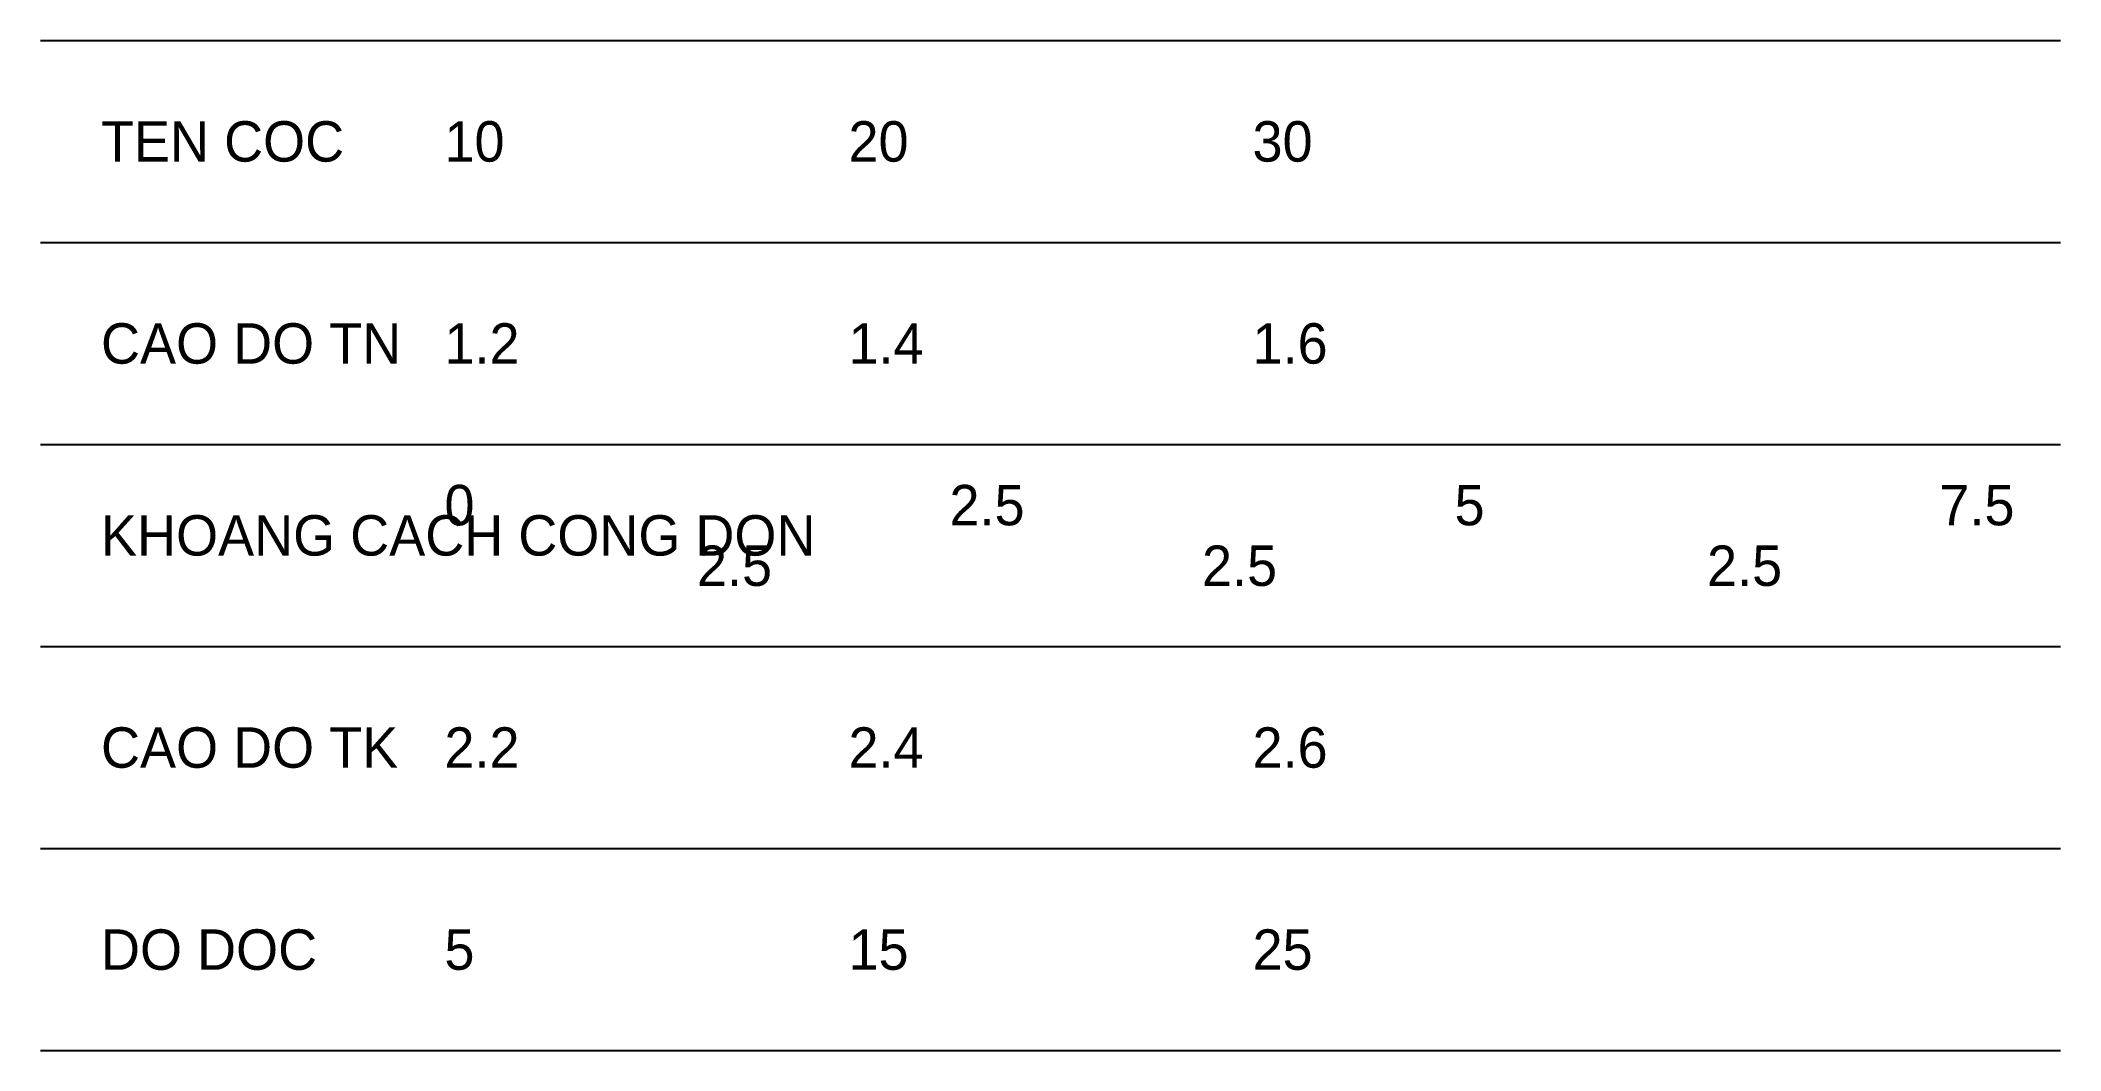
# Model space of a CAD drawing. Header units: metres. Extents: x 0 to 10, y 0 to 5.
import ezdxf

# ---------------------------------------------------------------- set-up
doc = ezdxf.new("R2010")
doc.units = ezdxf.units.M

msp = doc.modelspace()

# ---------------------------------------------------------------- linework, layer by layer
for p, q in [((0, 5), (10, 5)), ((0, 4), (10, 4)), ((0, 3), (10, 3)), ((0, 2), (10, 2)), ((0, 1), (10, 1)), ((0, 0), (10, 0))]:
    msp.add_line(p, q)

# ---------------------------------------------------------------- texts
for s, p in [('TEN COC', (0.3, 4.4)), ('10', (2, 4.4)), ('20', (4, 4.4)), ('30', (6, 4.4)), ('CAO DO TN', (0.3, 3.4)), ('1.2', (2, 3.4)), ('1.4', (4, 3.4)), ('1.6', (6, 3.4)), ('0', (2, 2.6)), ('2.5', (4.5, 2.6)), ('5', (7, 2.6)), ('7.5', (9.4, 2.6)), ('KHOANG CACH CONG DON', (0.3, 2.45)), ('2.5', (3.25, 2.3)), ('2.5', (5.75, 2.3)), ('2.5', (8.25, 2.3)), ('CAO DO TK', (0.3, 1.4)), ('2.2', (2, 1.4)), ('2.4', (4, 1.4)), ('2.6', (6, 1.4)), ('DO DOC', (0.3, 0.4)), ('5', (2, 0.4)), ('15', (4, 0.4)), ('25', (6, 0.4))]:
    msp.add_text(s, height=0.2).set_placement(p)

doc.saveas('drawing.dxf')
